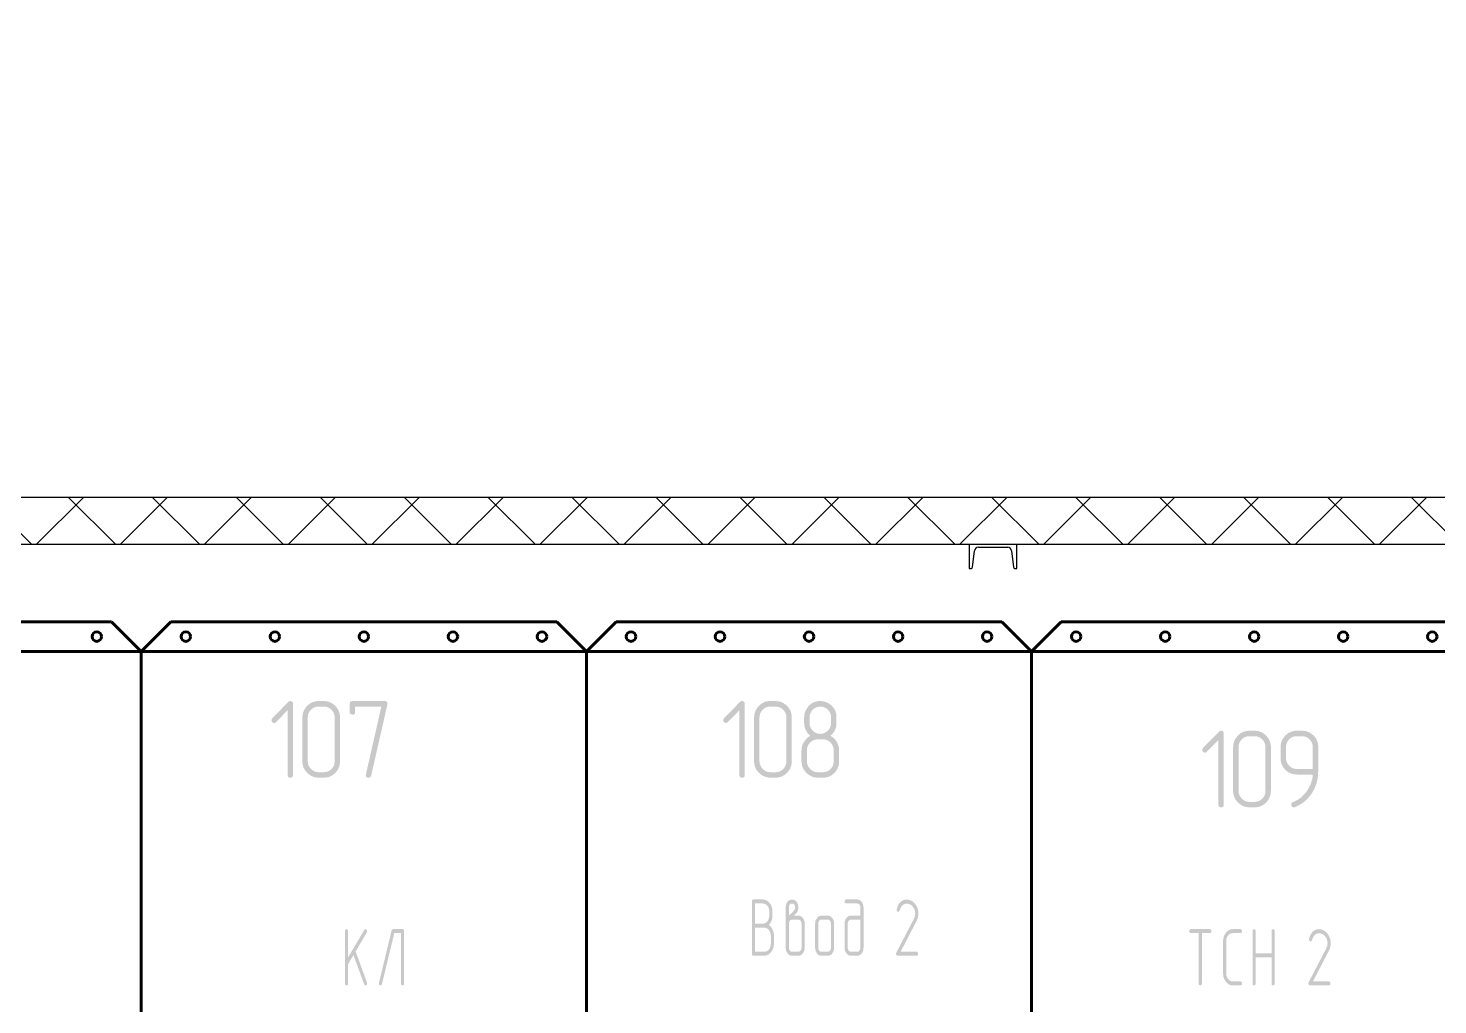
# Model space of a CAD drawing. Header units: millimetres. Extents: x 0 to 1680, y 0 to 594.
# Drawn here: x 258.61 to 306.1, y 512.07 to 544.98 of the extents above; entities that cross this region are included whole.
import ezdxf

# ---------------------------------------------------------------- set-up
doc = ezdxf.new("R2010")
doc.units = ezdxf.units.MM
doc.linetypes.add('K5LT32792', pattern=[0])
doc.linetypes.add('K5LT_BASIC', pattern=[0])
doc.layers.add('Системный слой', color=7, linetype='Continuous')

# ---------------------------------------------------------------- blocks, each defined once
blk = doc.blocks.new('U156')
at = {"layer": 'Системный слой'}
h = blk.add_hatch(dxfattribs=at)
h.set_pattern_fill('', angle=45, style=0, pattern_type=0)
h.set_pattern_definition([(45, (0, 0), (-1.414213562373095, 1.414213562373095), []), (135, (0, 0), (-1.414213562373095, -1.414213562373095), [])])
h.paths.add_polyline_path([(325.417964727035, 527.5773338875007), (325.417964727035, 529.1773338875007), (169.4179647270354, 529.1773338875007), (169.4179647270354, 527.5773338875007)])
at = {"layer": 'Системный слой', "color": 150, "linetype": 'K5LT_BASIC', "lineweight": 25, "true_color": 0x0080ff}
for p, q in [((169.4179647270354, 529.1773338875007), (325.417964727035, 529.1773338875007)), ((324.3179637028329, 527.5773338875007), (170.5179637028335, 527.5773338875007))]:
    blk.add_line(p, q, dxfattribs=at)
blk = doc.blocks.new('U295')
at = {"layer": 'Системный слой'}
h = blk.add_hatch(color=7, dxfattribs=at)
h.paths.add_polyline_path([(267.5288847822083, 519.8121294675229), (267.5260460250687, 519.7846100465312), (267.5175297536501, 519.7611971702468), (267.5033359679525, 519.7418908386699), (267.4846773376643, 519.7295574104983), (267.4627665324744, 519.7221573535953), (267.4376035523826, 519.719690667961), (267.4232076423685, 519.7221527600651), (267.4019031697798, 519.7295390363772), (267.3736901346167, 519.7418494968975), (267.3584857721644, 519.759520549472), (267.3493631546932, 519.7829334257533), (267.3463222822027, 519.8120881257413), (267.3463222822027, 521.9927095519492), (266.9581289341898, 521.5955038177428), (266.9391855005131, 521.5801157140597), (266.9186251799035, 521.5708828518498), (266.8964479723611, 521.5678052311132), (266.8722496112898, 521.5708897421457), (266.8504765985655, 521.5801432752434), (266.831128934188, 521.595565830406), (266.8160164423408, 521.6153016257058), (266.8069489472325, 521.6374949330329), (266.8039264488631, 521.6621457523873), (266.8069535407628, 521.6757148268747), (266.8160348164618, 521.6966885652538), (266.8311702759602, 521.7250669675248), (267.3744342865926, 522.2800718408657), (267.3926197921854, 522.2944723354456), (267.413221468028, 522.3031126321935), (267.4362393141204, 522.3059927311094), (267.4595557128003, 522.3032205801665), (267.4810531002238, 522.2949041273373), (267.5007314763909, 522.281043372622), (267.5163722018449, 522.2626626285175), (267.5257566371175, 522.2407862613516), (267.5288847822083, 522.2154142711239)])
h.paths.add_polyline_path([(269.1157232523375, 520.2742821235416), (269.100861930455, 520.1416647554199), (269.0562779648077, 520.0209033751364), (268.9819713553952, 519.9119979826911), (268.9559604191818, 519.8837530055197), (268.8537185944328, 519.8002026796312), (268.739311992513, 519.7462499583145), (268.6127406134224, 519.7218948415696), (268.5692760056389, 519.7203520960102), (268.3877057082804, 519.7203520960102), (268.2619168342192, 519.7358586397338), (268.144013922812, 519.7823782709049), (268.033996974059, 519.8599109895233), (268.0110051723142, 519.8809831468502), (267.9263264906486, 519.9823553759545), (267.8710561416908, 520.0963430704621), (267.8451941254409, 520.2229462303733), (267.8430774190036, 520.2742821235416), (267.8430774190036, 521.7514012755195), (267.858175051566, 521.8831228117567), (267.9034679492532, 522.0042497284143), (267.9789561120654, 522.114782025492), (268.001021294728, 522.1391605348906), (268.1013093982419, 522.223354682241), (268.2141401352084, 522.2781093604034), (268.3395135056272, 522.3034245693776), (268.3877057082804, 522.3053312626781), (268.5692760056389, 522.3053312626781), (268.6993976417589, 522.2903842212733), (268.8181024563874, 522.2455430970588), (268.9253904495245, 522.1708078900347), (268.9541414213778, 522.1437701026184), (269.0369294101483, 522.0399856612632), (269.0903045648582, 521.9235962529297), (269.1142668855075, 521.7946018776178), (269.1157232523375, 521.7514012755195)])
h.paths.add_polyline_path([(268.933160752332, 520.274654199539), (268.933160752332, 521.7510291995409), (268.9212866592901, 521.8471887096514), (268.8856643801645, 521.9339224382335), (268.8262939149552, 522.0112303852869), (268.7502170117154, 522.0717262430986), (268.6644754723167, 522.1080237577855), (268.5690692967588, 522.1201229293479), (268.3879124171511, 522.1201229293479), (268.2926279477296, 522.1081271077413), (268.207196458195, 522.0721396429216), (268.1316179485472, 522.0121605348887), (268.0727412654705, 521.935162655646), (268.0374152556245, 521.8481188771967), (268.0256399190092, 521.7510291995409), (268.0256399190092, 520.274654199539), (268.0378171850789, 520.1794041905634), (268.0743489832884, 520.0929736350063), (268.1352353136373, 520.0153625328674), (268.2120196116443, 519.9543613642464), (268.2962453128156, 519.917760663074), (268.3879124171511, 519.9055604293497), (268.5690692967588, 519.9055604293497), (268.6626564745126, 519.9172484933678), (268.74779168131, 519.9523126854219), (268.8244749171512, 520.0107530055122), (268.8848559366961, 520.086827598537), (268.9210845484229, 520.1747946632125)])
h.paths.add_polyline_path([(270.7100444651527, 522.1924286066575), (270.1636798616351, 519.7923683808858), (270.1584341437345, 519.7806688420144), (270.1475476508315, 519.7628232577019), (270.131020382926, 519.7388316279485), (270.0765740705134, 519.7203520960102), (270.0547780946225, 519.7228141926012), (270.0329913147681, 519.730200482374), (270.01121373095, 519.7425109653288), (269.9950906847672, 519.7605494869003), (269.9854168570577, 519.7826945621551), (269.9821922478212, 519.8089461910931), (269.9858302434479, 519.8329653999789), (270.5067700176725, 522.1201229293479), (269.6230616843274, 522.1201229293479), (269.6230616843274, 521.9373124190627), (269.6202229271887, 521.9097975736577), (269.6117066557733, 521.8863984779641), (269.5975128700809, 521.8671151319819), (269.5788542397979, 521.8548046490374), (269.5569434346111, 521.8474183592707), (269.5317804545203, 521.8449562626819), (269.5173845445051, 521.847422952802), (269.4960800719135, 521.8548230231626), (269.4678670367451, 521.8671564737635), (269.4526626742928, 521.8848091522179), (269.4435400568215, 521.9082220285023), (269.440499184331, 521.9373951026166), (269.440499184331, 522.2128924631255), (269.4505634576637, 522.2642473517658), (269.4807562776621, 522.2950602849501), (269.5310776443259, 522.3053312626781), (270.621119635882, 522.3053312626781), (270.6471186385622, 522.3027589258365), (270.6694979838848, 522.2950419153118), (270.68825767185, 522.2821802311039), (270.7023825545781, 522.264996101758), (270.7108574842152, 522.244311755819), (270.7136824607608, 522.2201271932872)])
h = blk.add_hatch(color=7, dxfattribs=at)
h.paths.add_polyline_path([(269.3874575240297, 513.443367406225), (269.3874575240297, 512.7874487902245), (269.3858130669394, 512.7672651211938), (269.3808796956687, 512.7500947724427), (269.3726574102176, 512.7359377439714), (269.3618260351989, 512.7269115906374), (269.3491205175767, 512.721495898637), (269.3345408573506, 512.7196906679703), (269.3261991401106, 512.7215004921663), (269.3138519178917, 512.7269299647543), (269.2974991906938, 512.7359790857342), (269.2886797462473, 512.7489234400385), (269.2833880795795, 512.7660937887927), (269.2816241906901, 512.7874901319967), (269.2816241906901, 514.5502766004225), (269.2833880795793, 514.5648952921977), (269.2886797462473, 514.5798125544998), (269.2974991906938, 514.5950283873287), (269.3086704869865, 514.6078326523956), (269.3210177092055, 514.6155152114356), (269.3345408573506, 514.618076064449), (269.3470098126252, 514.6161169549896), (269.3590056432046, 514.610239626611), (269.3705283490887, 514.6004440793137), (269.3799334462781, 514.5870334771545), (269.3855765045917, 514.5703109841908), (269.3874575240297, 514.5502766004225), (269.3874575240297, 513.6703716298027), (269.9319617879709, 514.5896333662162), (269.9436934860461, 514.6054348652344), (269.9575565464988, 514.6149157646454), (269.9735509693289, 514.618076064449), (269.9862197386977, 514.6157425867207), (269.9986496444706, 514.6087421535359), (270.0108406866473, 514.5970747648945), (270.0209003619577, 514.5823940649422), (270.026936167144, 514.5663536978368), (270.0289481022061, 514.5489536635785), (270.0276481509516, 514.5348104156916), (270.0237482971881, 514.5212643088607), (270.0172485409157, 514.5083153430859), (269.6388116906994, 513.8674035497683), (270.0225402075836, 512.8158914884666), (270.0257234840041, 512.7982801742128), (270.0259623431162, 512.7925659161765), (270.0266789204532, 512.7880459492178), (270.0278732160145, 512.7847202733366), (270.0259807127514, 512.7687625897831), (270.0203032029624, 512.7534112522875), (270.0108406866473, 512.7386662608499), (269.99903548311, 512.7281242648057), (269.9862748431215, 512.7217990671792), (269.9725587666819, 512.7196906679703), (269.9481261804087, 512.7278348768616), (269.9268354884108, 512.7590060919823), (269.5662993448732, 513.7455711911081)])
h.paths.add_polyline_path([(271.2745980536604, 512.7881102586465), (271.2729535965701, 512.76792658513), (271.2680202252994, 512.7507562229214), (271.2597979398483, 512.7365991720205), (271.2489665648266, 512.7275730186918), (271.2362610472074, 512.7221573266945), (271.2216813869906, 512.7203520960288), (271.2133396697414, 512.7221573266945), (271.2009924475194, 512.7275730186918), (271.1846397203246, 512.7365991720205), (271.1758202758831, 512.7495619228741), (271.1705286092184, 512.7667322850828), (271.1687647203302, 512.7881102586465), (271.1687647203302, 514.4824770960232), (270.9430007500426, 514.4824770960232), (270.5276049167236, 512.7690933239946), (270.5163693154776, 512.7420148640136), (270.4996950545894, 512.725767788025), (270.4775821340588, 512.7203520960288), (270.4633217242171, 512.7223824096999), (270.450361265636, 512.728473350713), (270.4387007583157, 512.7386249190682), (270.429525337665, 512.7520883468321), (270.4240200852744, 512.7681149198891), (270.4221850011443, 512.7867046382391), (270.4253682372013, 512.80973168486), (270.8521328976416, 514.5700376466868), (270.8630056278952, 514.596358174098), (270.88002440359, 514.6121504905448), (270.9031892247257, 514.617414596027), (271.2213920349201, 514.617414596027), (271.2509509342202, 514.6098859157765), (271.2686862738003, 514.5872998750251), (271.2745980536604, 514.5496564737728)])
blk = doc.blocks.new('U296')
at = {"layer": 'Системный слой'}
h = blk.add_hatch(color=7, dxfattribs=at)
h.paths.add_polyline_path([(282.7508113983033, 519.8121294675229), (282.7479726411647, 519.7846100465312), (282.7394563697492, 519.7611971702468), (282.7252625840568, 519.7418908386699), (282.7066039537738, 519.7295574104983), (282.684693148587, 519.7221573535953), (282.6595301684962, 519.719690667961), (282.6451342584738, 519.7221527600651), (282.6238297858852, 519.7295390363772), (282.5956167507304, 519.7418494968975), (282.5804123882625, 519.759520549472), (282.5712897707819, 519.7829334257533), (282.5682488982883, 519.8120881257413), (282.5682488982883, 521.9927095519492), (282.1800555502755, 521.5955038177428), (282.1611121166028, 521.5801157140597), (282.1405517959933, 521.5708828518498), (282.1183745884468, 521.5678052311132), (282.0941762273818, 521.5708897421457), (282.0724032146636, 521.5801432752434), (282.0530555502922, 521.595565830406), (282.0379430584503, 521.6153016257058), (282.0288755633451, 521.6374949330329), (282.0258530649768, 521.6621457523873), (282.0288801568753, 521.6757148268747), (282.0379614325713, 521.6966885652538), (282.0530968920646, 521.7250669675248), (282.5963609027063, 522.2800718408657), (282.6145464082897, 522.2944723354456), (282.6351480841292, 522.3031126321935), (282.6581659302247, 522.3059927311094), (282.6814823289058, 522.3032205801665), (282.7029797163323, 522.2949041273373), (282.7226580925045, 522.281043372622), (282.7382988179481, 522.2626626285175), (282.7476832532145, 522.2407862613516), (282.7508113983033, 522.2154142711239)])
h.paths.add_polyline_path([(284.3376498684419, 520.2742821235416), (284.3227885465593, 520.1416647554231), (284.2782045809116, 520.0209033751421), (284.2038979714985, 519.9119979826988), (284.1778870352769, 519.8837530055197), (284.0756452105338, 519.8002026796325), (283.9612386086173, 519.746249958316), (283.8346672295272, 519.72189484157), (283.7912026217339, 519.7203520960102), (283.6096323243754, 519.7203520960102), (283.4838434503159, 519.7358586397337), (283.3659405389122, 519.782378270904), (283.2559235901642, 519.8599109895214), (283.2329317884186, 519.8809831468502), (283.148253106756, 519.982355375957), (283.0929827578009, 520.0963430704678), (283.0671207415535, 520.2229462303826), (283.0650040351172, 520.2742821235416), (283.0650040351172, 521.7514012755195), (283.0801016676796, 521.8831228117601), (283.1253945653665, 522.0042497284203), (283.2008827281782, 522.1147820255003), (283.2229479108324, 522.1391605348906), (283.3232360143404, 522.2233546822404), (283.4360667513024, 522.2781093604026), (283.5614401217183, 522.3034245693773), (283.6096323243754, 522.3053312626781), (283.7912026217339, 522.3053312626781), (283.9213242578611, 522.2903842212738), (284.0400290724938, 522.245543097061), (284.1473170656321, 522.1708078900398), (284.1760680374914, 522.1437701026184), (284.2588560262587, 522.0399856612606), (284.3122311809659, 521.9235962529237), (284.3361935016126, 521.7946018776079), (284.3376498684419, 521.7514012755195)])
h.paths.add_polyline_path([(284.1550873684456, 520.274654199539), (284.1550873684456, 521.7510291995409), (284.1432132754037, 521.8471887096514), (284.1075909962781, 521.9339224382335), (284.0482205310689, 522.0112303852869), (283.9721436278198, 522.0717262430986), (283.8864020884179, 522.1080237577855), (283.7909959128631, 522.1201229293479), (283.6098390332648, 522.1201229293479), (283.5145545638422, 522.1081271077413), (283.4291230743044, 522.0721396429216), (283.3535445646514, 522.0121605348887), (283.2946678815748, 521.935162655646), (283.2593418717289, 521.8481188771967), (283.2475665351135, 521.7510291995409), (283.2475665351135, 520.274654199539), (283.2597438011843, 520.1794041905634), (283.2962755993968, 520.0929736350063), (283.3571619297509, 520.0153625328674), (283.433946227758, 519.9543613642464), (283.5181719289293, 519.917760663074), (283.6098390332648, 519.9055604293497), (283.7909959128631, 519.9055604293497), (283.884583090621, 519.9172484933678), (283.9697182974185, 519.9523126854219), (284.0464015332555, 520.0107530055122), (284.1067825528054, 520.086827598537), (284.1430111645356, 520.1747946632125)])
h.paths.add_polyline_path([(285.9324258004354, 520.2742821235416), (285.9177602798723, 520.1403745563616), (285.8737637181828, 520.0192611294984), (285.8004361153669, 519.910941842952), (285.7736758004447, 519.8819132964613), (285.6715462785228, 519.7990412626198), (285.5569955609723, 519.7456601409233), (285.4300236477931, 519.721769931372), (285.3881282857565, 519.7203520960102), (285.2067233554871, 519.7203520960102), (285.0810812214713, 519.7358603247834), (284.9633117846602, 519.7823850111029), (284.8534150450538, 519.8599261549687), (284.8302501993013, 519.8811898557396), (284.7456085769813, 519.9827112542647), (284.6903698461288, 520.096860794908), (284.6645340067435, 520.2236384776697), (284.6624258004447, 520.2749435919729), (284.6624258004447, 520.6446574484298), (284.6709374873005, 520.7381343679948), (284.6964725478683, 520.8287265951135), (284.7390309821481, 520.916434129786), (284.7971979692151, 520.9983860781023), (284.8695587419757, 521.0717114923222), (284.9561133004298, 521.1364103724455), (284.8979968511693, 521.191897088161), (284.8484426086341, 521.2547838652652), (284.8074505728242, 521.3250707037581), (284.7768581066887, 521.4013152574169), (284.7585026270075, 521.4820751800181), (284.7523841337805, 521.567350471562), (284.7523841337805, 521.7560314737653), (284.7680037975525, 521.8861225710034), (284.8148627888684, 522.0092779336296), (284.8929611077281, 522.125497561644), (284.9108447817006, 522.1462505688353), (284.9658790211781, 522.1959931461338), (285.0241562574727, 522.23668660245), (285.0856764905845, 522.2683309377844), (285.1822080452965, 522.2960708661957), (285.2404577203972, 522.3053312626781), (285.2969297394754, 522.3053312626781), (285.4283747891706, 522.2903484117617), (285.548592340762, 522.2453998590125), (285.6575823942497, 522.1704856044306), (285.6855365052764, 522.1446795813295), (285.7345992445146, 522.0905180992311), (285.774741490602, 522.0314416020457), (285.8059632435387, 521.9674500897734), (285.8333310959526, 521.8695955982173), (285.8424674670995, 521.8104777861687), (285.8424674670995, 521.7532616150959), (285.8424674670995, 521.5649113471175), (285.8369323477901, 521.4784463445656), (285.8203269898619, 521.3987475141045), (285.7926513933149, 521.325814855734), (285.7537034427941, 521.2582151833777), (285.7032810229443, 521.1945153647889), (285.6413841337656, 521.1347153999677), (285.7190067376721, 521.0855768540212), (285.7879982229226, 521.0194103498033), (285.8483585895171, 520.9362158873139), (285.8950625955827, 520.8425575232848), (285.9230849992222, 520.7449993144596), (285.9324258004354, 520.6435412608387)])
h.paths.add_polyline_path([(285.6599049671033, 521.5658208662013), (285.6599049671033, 521.7536750328748), (285.6482260946316, 521.850452354926), (285.6131894772166, 521.9370000455156), (285.5547951148582, 522.0133181046435), (285.4796851498321, 522.0726541183682), (285.3945017244137, 522.1082557266029), (285.299244838603, 522.1201229293479), (285.2037858374413, 522.1083567842779), (285.1179960659702, 522.073058349068), (285.0418755241894, 522.014227623718), (284.982470585066, 521.9382127376274), (284.9468276215921, 521.8513618740129), (284.9349466337675, 521.7536750328748), (284.9349466337675, 521.5658208662013), (284.946625510725, 521.469043544146), (284.9816621415976, 521.3824958535563), (285.0400565263854, 521.3061777944324), (285.1151664914115, 521.2468417582734), (285.20034991683, 521.2112401365779), (285.2956068026406, 521.199372929346), (285.3892468060033, 521.2110357289462), (285.4744302448762, 521.2460241277464), (285.5511571192594, 521.3043381257469), (285.6115725902837, 521.380042944028), (285.6478218728984, 521.4672038575127)])
h.paths.add_polyline_path([(285.7498633004391, 520.2751089590809), (285.7498633004391, 520.6446161066575), (285.7383015630018, 520.7418344031781), (285.7036163506903, 520.828988426369), (285.6458076635042, 520.9060781762304), (285.5709066861813, 520.9661261872222), (285.4849446573023, 521.0021549938174), (285.387921576867, 521.0141645960158), (285.2069300643766, 521.0141645960158), (285.1117259817381, 521.0021549938174), (285.0263702854635, 520.9661261872222), (284.9508629755528, 520.9060781762304), (284.8920437116018, 520.828988426369), (284.8567521532312, 520.7418344031781), (284.8449883004409, 520.6446161066575), (284.8449883004409, 520.2751089590809), (284.8571540826836, 520.1797510021324), (284.8936514294113, 520.0932170921336), (284.9544803406243, 520.0155072290843), (285.0311934389047, 519.9544256736763), (285.115343346822, 519.9177767404313), (285.2069300643766, 519.9055604293497), (285.387921576867, 519.9055604293497), (285.4840351561558, 519.9174666815924), (285.5696940120007, 519.9531854383202), (285.6448981444017, 520.0127166995334), (285.703212119978, 520.0894963860699), (285.7382005053238, 520.1769604725856)])
h = blk.add_hatch(color=7, dxfattribs=at)
h.paths.add_polyline_path([(283.0958431569339, 514.8024979293554), (283.3633617160322, 514.8024979293554), (283.4191355184514, 514.8113954638234), (283.4694339129719, 514.8380880672278), (283.5142568995935, 514.8825757395683), (283.549327968487, 514.9395805902727), (283.5703706098232, 515.0038247287936), (283.5773848236018, 515.0753081551308), (283.5773848236018, 515.2110311488827), (283.5705474607561, 515.2824388043924), (283.5500353722189, 515.3464555766), (283.5158485579902, 515.4030814655052), (283.4715561062239, 515.4471901491264), (283.4207271589046, 515.4736553592991), (283.3633617160322, 515.4824770960232), (283.0958431569339, 515.4824770960232)])
h.paths.add_polyline_path([(283.0958431569339, 513.8552895960325), (283.4158650053052, 513.8552895960325), (283.4709796360607, 513.8638770716595), (283.5211195537703, 513.8896394985406), (283.5662847584338, 513.932576876676), (283.6018496094496, 513.9884724076558), (283.6231885200591, 514.0531092930585), (283.6303014902623, 514.1264875328841), (283.6303014902623, 514.3977267711443), (283.6230713850247, 514.4655928772512), (283.6013810693117, 514.5281902753727), (283.5652305431237, 514.585518965509), (283.5197139513044, 514.6310975565378), (283.4699254386983, 514.6584447111552), (283.4158650053052, 514.667560429361), (283.0958431569339, 514.667560429361)])
h.paths.add_polyline_path([(283.0432158826982, 513.7203520960288), (283.0136569609687, 513.7278807807642), (282.9959216079309, 513.75046683497), (282.9900098235851, 513.7881102586465), (282.9900098235851, 515.5496564737728), (282.9959537626469, 515.5872998750251), (283.0137855798324, 515.6098859157765), (283.0435052751416, 515.617414596027), (283.3644366022145, 515.617414596027), (283.448120262282, 515.6041578726615), (283.523719433851, 515.5643877025652), (283.5912341169213, 515.4981040857381), (283.6199845862054, 515.4583476738053), (283.6435077072253, 515.4149808095126), (283.6618034799808, 515.3680034928603), (283.6778851888646, 515.2961525751019), (283.6832181569227, 515.252744355567), (283.6832181569227, 515.2107417564487), (283.6832181569227, 515.0751841298046), (283.6800234056395, 515.0117668268136), (283.6704391517901, 514.9534758233827), (283.6544653953744, 514.9003111195119), (283.6316336052096, 514.8507614435887), (283.6014752501505, 514.8033155778309), (283.563990330197, 514.7579735222387), (283.6113397138677, 514.7195836857003), (283.6526257356522, 514.6694575485845), (283.6878483955508, 514.6075951108916), (283.7146741889123, 514.539113516521), (283.7307696649295, 514.4691298555417), (283.7361348236018, 514.397644127954), (283.7361348236018, 514.1267355835365), (283.7250760688091, 514.0228820215797), (283.6918998044312, 513.9280592064817), (283.636606030468, 513.842267138243), (283.5678304501237, 513.7745365592351), (283.4942087666274, 513.7338982118304), (283.4157409799789, 513.7203520960288)])
h.paths.add_polyline_path([(284.2380989398659, 515.0755562057925), (284.320078431409, 515.1474071235509), (284.345388395522, 515.1716468219138), (284.3758981556815, 515.2046232811662), (284.4116077118871, 515.246336501308), (284.4334955718582, 515.2791544792594), (284.446628287841, 515.3143840249638), (284.4510058598352, 515.3520251384211), (284.4475171225815, 515.3883892682763), (284.4370509108205, 515.4197878631742), (284.4196072245521, 515.4462209231148), (284.3973128685175, 515.4661795226009), (284.3722945936155, 515.4781546822925), (284.344552399846, 515.4821464021898), (284.3162934293812, 515.4782281787849), (284.2911028836199, 515.4664735085703), (284.2689807625619, 515.4468823915461), (284.2518241943974, 515.4214483931361), (284.2415302534988, 515.3884719338837), (284.2380989398659, 515.347953013789)])
h.paths.add_polyline_path([(284.6639127394316, 513.9913846657726), (284.6639127394316, 514.8045236764124), (284.6604837225632, 514.8405157257948), (284.6501966719586, 514.8725895562541), (284.6330515876172, 514.9007451677902), (284.6108169295419, 514.9225756086254), (284.5852612115409, 514.9356738731265), (284.5563844336142, 514.9400399612936), (284.3456272456554, 514.9400399612936), (284.3172878928893, 514.9355980843554), (284.2919113225869, 514.9222724535409), (284.2694975347483, 514.9000630688502), (284.2520538709247, 514.8716800730531), (284.2415876726307, 514.8398336089072), (284.2380989398659, 514.8045236764124), (284.2380989398659, 513.9913846657726), (284.2415302534989, 513.9553926119125), (284.2518241943975, 513.9233187679956), (284.2689807625619, 513.8951631340219), (284.291222310932, 513.8733327156212), (284.3167711386299, 513.8602344645808), (284.3456272456554, 513.8558683809007), (284.5563844336142, 513.8558683809007), (284.5847237863843, 513.8603102578378), (284.6101003566868, 513.8736358886491), (284.6325141445213, 513.8958452733348), (284.6499578083603, 513.9242282691318), (284.6604240066638, 513.9560747332778)])
h.paths.add_polyline_path([(284.4116077118871, 515.0755562057925), (284.5563844336142, 515.0755562057925), (284.6129827523673, 515.0668975349237), (284.6635498549734, 515.0409215223168), (284.7080857414325, 514.9976281679722), (284.7426859958653, 514.9415374119352), (284.763446148525, 514.8771692480819), (284.7703661994116, 514.8045236764124), (284.7703661994116, 513.9913846657726), (284.7635655803262, 513.9207648007872), (284.7431637230699, 513.8570718724953), (284.7091606276428, 513.800305880897), (284.6649830186229, 513.7558871115258), (284.6140576206134, 513.729235849903), (284.5563844336142, 513.7203520960288), (284.3456272456554, 513.7203520960288), (284.2895663700073, 513.729235849903), (284.239178415103, 513.7558871115258), (284.1944633809422, 513.800305880897), (284.1595645470221, 513.8570718724953), (284.13862524667, 513.9207648007872), (284.131645479886, 513.9913846657726), (284.131645479886, 514.8045236764124), (284.131645479886, 515.347953013789), (284.1389812363298, 515.426262346059), (284.1609885056614, 515.49312477019), (284.1976672878807, 515.5485402861817), (284.2414200087582, 515.5861836874288), (284.2903817127466, 515.6087697281771), (284.344552399846, 515.6162984084265), (284.3990859579282, 515.6089213102063), (284.447703147107, 515.5867900155454), (284.4904039673825, 515.5499045244438), (284.5231599281931, 515.5023116881266), (284.5448089021307, 515.4462944420386), (284.5553508891949, 515.3818527861798), (284.5548639928846, 515.303998208968), (284.5406701982225, 515.2385000500115), (284.5127695052085, 515.1853583093101), (284.5002247701354, 515.1692260715862), (284.4867337856738, 515.1534061939549), (284.4722965518238, 515.1378986764162)])
h.paths.add_polyline_path([(285.7608586865609, 513.9913019822186), (285.7540098398879, 513.9193431254548), (285.7334632998692, 513.8552161219695), (285.6992190665045, 513.7989209717625), (285.6550575303718, 513.755271596355), (285.6047591358544, 513.7290819711104), (285.5483238829524, 513.7203520960288), (285.3357476972082, 513.7203520960288), (285.2793124443144, 513.7290819711104), (285.2290140497971, 513.755271596355), (285.1848525136562, 513.7989209717625), (285.1506082578569, 513.8552161219695), (285.1300617043775, 513.9193431254548), (285.1232128532176, 513.9913019822186), (285.1232128532176, 514.8040689168705), (285.1299445738288, 514.8699299423283), (285.1501397356626, 514.932024335381), (285.1837983387188, 514.9903520960288), (285.2276084652705, 515.0373891330614), (285.2782582514337, 515.0656113552809), (285.3357476972082, 515.0750187626875), (285.5483238829524, 515.0750187626875), (285.6042216927555, 515.0663646853498), (285.6543409395774, 515.0404024533368), (285.698681623418, 514.9971320666486), (285.7332244362751, 514.9410642782682), (285.7539501239895, 514.8767098950087), (285.7608586865609, 514.8040689168705)])
h.paths.add_polyline_path([(285.6550253532307, 513.9908885644584), (285.6550253532307, 514.80448233464), (285.6515940395977, 514.8404996484394), (285.6413000986992, 514.8725941497863), (285.6241435305347, 514.900765838681), (285.6020168383695, 514.9226077409099), (285.5768125254688, 514.9357128822472), (285.5485305918326, 514.940081262693), (285.3355409883281, 514.940081262693), (285.3072590546886, 514.9357128822472), (285.2820547417911, 514.9226077409099), (285.2599280496353, 514.900765838681), (285.2427714590415, 514.8725941497864), (285.2324775046852, 514.8404996484394), (285.2290461865665, 514.80448233464), (285.2290461865665, 513.9908885644584), (285.2324775046852, 513.954871250658), (285.2427714590415, 513.9227767493079), (285.2599280496353, 513.8946050604081), (285.2820547417909, 513.872763135755), (285.3072590546886, 513.8596579809632), (285.3355409883281, 513.8552895960325), (285.5485305918326, 513.8552895960325), (285.5768125254688, 513.8596579809632), (285.6020168383696, 513.872763135755), (285.6241435305347, 513.8946050604081), (285.641300098699, 513.9227767493079), (285.6515940395979, 513.954871250658)])
h.paths.add_polyline_path([(286.6472128532307, 514.940081262693), (286.3288033745011, 514.940081262693), (286.3004617249714, 514.9356370934761), (286.2750782643784, 514.9223045858255), (286.2526529927218, 514.9000837397409), (286.2351978226354, 514.8716846665855), (286.2247247205838, 514.8398175315517), (286.2212336865665, 514.80448233464), (286.2212336865665, 513.9908885644584), (286.2246650046852, 513.954871250658), (286.2349589590415, 513.9227767493079), (286.2521155496353, 513.8946050604081), (286.2743616735881, 513.872763135755), (286.2999242818766, 513.8596579809632), (286.3288033745011, 513.8552895960325), (286.5396432056503, 513.8552895960325), (286.567984855184, 513.8597337697354), (286.5933683157772, 513.8730662908436), (286.6157935874296, 513.8952871593574), (286.6332487350969, 513.9236862325089), (286.6437218236972, 513.9555533675425), (286.6472128532307, 513.9908885644584)])
h.paths.add_polyline_path([(286.6472128532307, 515.0750187626875), (286.6472128532307, 515.3480356973523), (286.643786133129, 515.3833479266066), (286.6335059728243, 515.4150359139416), (286.6163723723163, 515.4430996593574), (286.5941538095389, 515.4649760130607), (286.5686187624256, 515.4781018252826), (286.5397672309765, 515.4824770960232), (286.1685650705398, 515.4824770960232), (286.1533331693323, 515.4845763081717), (286.1402142474073, 515.4908739446166), (286.1292083047649, 515.5013700053582), (286.1215372205718, 515.5163584718637), (286.1169345700562, 515.5325504254829), (286.1154003532176, 515.5499458662161), (286.1168771509212, 515.5611148567705), (286.1213075440322, 515.5748332209998), (286.1286915325505, 515.5911009589045), (286.1390245229458, 515.6057196461948), (286.1523019216879, 515.614490858569), (286.1685237287768, 515.617414596027), (286.5394364967608, 515.617414596027), (286.5954147112956, 515.6085308466376), (286.6457199961068, 515.5818795984694), (286.6903523511944, 515.5374608515224), (286.7251822597313, 515.4808464419573), (286.7460802048535, 515.4176082597528), (286.7530461865609, 515.3477463049089), (286.7530461865609, 513.9913433240002), (286.7462570557885, 513.9207464266661), (286.7258896634714, 513.8570672789651), (286.6919440096096, 513.800305880897), (286.6478421893672, 513.7558871115258), (286.5970063517509, 513.729235849903), (286.5394364967608, 513.7203520960288), (286.3290100833905, 513.7203520960288), (286.2730318688598, 513.7292335531374), (286.2227265840486, 513.7558779244632), (286.178094228957, 513.8002852100061), (286.1432642979906, 513.8570351242461), (286.1223663394109, 513.9207073816502), (286.1154003532176, 513.9913019822186), (286.1154003532176, 514.8040689168705), (286.1222537979066, 514.8760277736394), (286.1428141319739, 514.9401547771279), (286.1770813554191, 514.9964499273358), (286.2213944780781, 515.0400992803089), (286.2720925097744, 515.0662888920929), (286.3291754505077, 515.0750187626875)])
h.paths.add_polyline_path([(288.539521159934, 513.7203520960288), (287.9029501724189, 513.7203520960288), (287.8902859965802, 513.7227590702495), (287.8778698713982, 513.7299799929115), (287.8657017968727, 513.7420148640147), (287.8574106084624, 513.7579679674924), (287.8524358954164, 513.7751245491104), (287.8507776577343, 513.7934846088683), (287.851609073341, 513.8055332605654), (287.854103320161, 513.8163784251507), (287.8582603981943, 513.826020102624), (288.443485666182, 514.9515741151126), (288.4658925457617, 515.0044080982285), (288.4818915710916, 515.0518263893409), (288.4889884639456, 515.0846237053763), (288.493246599658, 515.1180273495283), (288.4946659782288, 515.1520373217968), (288.4849508132327, 515.2385735420137), (288.4558053182445, 515.3157850294064), (288.4072294932643, 515.3836717839746), (288.3801119882745, 515.41067672504), (288.3499122779855, 515.433924220759), (288.3166303623972, 515.4534142711314), (288.2816902091309, 515.4680903775576), (288.2465157857959, 515.4768960414134), (288.2111070923918, 515.4798312626986), (288.1631789059023, 515.4740526907447), (288.1175107096216, 515.4567169748826), (288.0741025035495, 515.4278241151126), (288.0344839065073, 515.3849763197959), (288.0001845373169, 515.3257757972813), (287.9712043959779, 515.2502225475686), (287.9663628998106, 515.237011755023), (287.9603270946243, 515.2262079456707), (287.9530969804192, 515.2178111195119), (287.9445623393664, 515.2128593651464), (287.9346128998197, 515.2088079248628), (287.923248661779, 515.2056567986609), (287.9089653067235, 515.207682514317), (287.8959910810094, 515.2137596612848), (287.8843259846365, 515.2238882395645), (287.8751505415666, 515.237314923566), (287.8696452757247, 515.2532863877113), (287.8678101871108, 515.2718026320005), (287.8709934635312, 515.2961112333203), (287.9063447378076, 515.3967631492092), (287.9528121949792, 515.4791147167557), (288.0103958350459, 515.5431659359599), (288.0694080183166, 515.5844151915527), (288.1343273923957, 515.6091647449084), (288.2051539572832, 515.617414596027), (288.3030589687086, 515.6026649976004), (288.3938716853045, 515.5584162023208), (288.4775921070707, 515.4846682101881), (288.5473437947445, 515.3856561533714), (288.5891948073489, 515.2746000563333), (288.6031451448837, 515.1514999190738), (288.6013720734186, 515.1075427950536), (288.5960528590238, 515.0641966016487), (288.5871875016988, 515.0214613388592), (288.5739445499607, 514.9769208454093), (288.5554926061317, 514.9281589600103), (288.5318316702118, 514.8751756826623), (288.002995737767, 513.8552895960325), (288.539521159934, 513.8552895960325), (288.5520704795645, 513.8528918133583), (288.5641420899402, 513.8456984653355), (288.5757359910609, 513.8337095519641), (288.5851985073862, 513.8190196604675), (288.5908760171815, 513.8037234318867), (288.5927685204466, 513.7878208662218), (288.5912297145636, 513.7719183005465), (288.5866132969147, 513.7566220719596), (288.5789192674999, 513.7419321804607), (288.5683864585213, 513.7299432446653), (288.5552537559994, 513.7227498831879)])
blk = doc.blocks.new('U297')
at = {"layer": 'Системный слой'}
h = blk.add_hatch(color=7, dxfattribs=at)
h.paths.add_polyline_path([(298.8926867383478, 518.8121294675229), (298.8898479812092, 518.7846100465312), (298.8813317097938, 518.7611971702468), (298.8671379241013, 518.7418908386699), (298.8484792938183, 518.7295574104983), (298.8265684886314, 518.7221573535953), (298.8014055085407, 518.719690667961), (298.7870095985141, 518.722152760065), (298.7657051259256, 518.7295390363772), (298.7374920907748, 518.7418494968975), (298.722287728307, 518.759520549472), (298.7131651108264, 518.7829334257533), (298.7101242383329, 518.8120881257413), (298.7101242383329, 520.9927095519492), (298.32193089032, 520.5955038177428), (298.3029874566515, 520.5801157140597), (298.282427136042, 520.5708828518498), (298.2602499284913, 520.5678052311132), (298.2360515674252, 520.5708897421457), (298.2142785547039, 520.5801432752434), (298.1949308903274, 520.595565830406), (298.1798183984907, 520.6153016257058), (298.1707509033886, 520.6374949330329), (298.1677284050213, 520.6621457523873), (298.1707554969178, 520.6757148268747), (298.1798367726075, 520.6966885652538), (298.1949722320904, 520.7250669675248), (298.7382362427508, 521.2800718408657), (298.75642174833, 521.2944723354456), (298.7770234241696, 521.3031126321935), (298.8000412702692, 521.3059927311094), (298.8233576689544, 521.3032205801665), (298.844855056381, 521.2949041273373), (298.864533432549, 521.281043372622), (298.8801741579927, 521.2626626285175), (298.889558593259, 521.2407862613516), (298.8926867383478, 521.2154142711239)])
h.paths.add_polyline_path([(300.4795252084864, 519.2742821235416), (300.4646638866037, 519.1416647554231), (300.420079920956, 519.0209033751421), (300.3457733115429, 518.9119979826988), (300.3197623753214, 518.8837530055197), (300.2175205505783, 518.8002026796325), (300.1031139486618, 518.746249958316), (299.9765425695716, 518.7218948415701), (299.9330779617784, 518.7203520960102), (299.7515076644198, 518.7203520960102), (299.6257187903586, 518.7358586397338), (299.5078158789515, 518.7823782709049), (299.3977989301986, 518.8599109895233), (299.3748071284538, 518.8809831468502), (299.2901284467882, 518.9823553759545), (299.2348580978303, 519.0963430704621), (299.2089960815804, 519.2229462303733), (299.2068793751431, 519.2742821235416), (299.2068793751431, 520.7514012755195), (299.2219770077056, 520.8831228117534), (299.2672699053932, 521.0042497284081), (299.3427580682057, 521.1147820254837), (299.3648232508769, 521.1391605348906), (299.4651113543911, 521.2233546822417), (299.5779420913562, 521.2781093604042), (299.7033154617727, 521.303424569378), (299.7515076644198, 521.3053312626781), (299.9330779617784, 521.3053312626781), (300.0631995979056, 521.2903842212738), (300.1819044125384, 521.245543097061), (300.2891924056766, 521.1708078900398), (300.3179433775359, 521.1437701026184), (300.4007313663032, 521.0399856612606), (300.4541065210103, 520.9235962529237), (300.4780688416571, 520.7946018776079), (300.4795252084864, 520.7514012755195)])
h.paths.add_polyline_path([(300.2969627084901, 519.274654199539), (300.2969627084901, 520.7510291995409), (300.2850886154482, 520.8471887096514), (300.2494663363227, 520.9339224382335), (300.1900958711134, 521.0112303852869), (300.1140189678642, 521.0717262430986), (300.0282774284624, 521.1080237577855), (299.9328712529075, 521.1201229293479), (299.7517143733093, 521.1201229293479), (299.6564299038866, 521.1081271077413), (299.5709984143489, 521.0721396429216), (299.495419904696, 521.0121605348887), (299.4365432216193, 520.935162655646), (299.4012172117733, 520.8481188771966), (299.389441875158, 520.7510291995409), (299.389441875158, 519.274654199539), (299.4016191412287, 519.1794041905634), (299.4381509394412, 519.0929736350063), (299.4990372697955, 519.0153625328674), (299.5758215678025, 518.9543613642464), (299.6600472689737, 518.917760663074), (299.7517143733093, 518.9055604293497), (299.9328712529075, 518.9055604293497), (300.0264584306656, 518.9172484933679), (300.1115936374631, 518.9523126854219), (300.1882768733, 519.0107530055122), (300.24865789285, 519.086827598537), (300.2848865045801, 519.1747946632125)])
h.paths.add_polyline_path([(301.8917386404836, 520.0141645960158), (301.8917386404836, 520.7514839590734), (301.8801769030454, 520.8484450178759), (301.8454916907306, 520.9353785515929), (301.7876830035394, 521.0122845602242), (301.7127820262217, 521.0721947652929), (301.6268199973458, 521.1081408883342), (301.5297969169115, 521.1201229293479), (301.3488054044211, 521.1201229293479), (301.2526918251323, 521.1082442427758), (301.1670329692874, 521.0726081830594), (301.0918288368864, 521.0132147501988), (301.0335148388858, 520.9366187869489), (300.9985264400855, 520.849375189907), (300.9868636404855, 520.7514839590734), (300.9868636404855, 520.3828036066539), (300.999029422729, 520.2876822344907), (301.03552676946, 520.2013619236752), (301.0963556806782, 520.1238426742071), (301.1730687789574, 520.0629104085453), (301.2572186868718, 520.0263510491482), (301.3488054044211, 520.0141645960158)])
h.paths.add_polyline_path([(302.0743011404705, 519.9307381826474), (302.0590761576553, 519.7206912922384), (302.0134012092096, 519.5204830802519), (301.9372762951334, 519.3301135466879), (301.8802044866552, 519.2259129715638), (301.7637525389319, 519.0646756828364), (301.6266666074972, 518.9278973130586), (301.4689466923509, 518.8155778622307), (301.2906797546466, 518.727752193289), (301.2525632017797, 518.7203520960102), (301.237643642718, 518.7234251232176), (301.217083308654, 518.7326442048399), (301.1908821995874, 518.7480093408769), (301.1777908388357, 518.7687120699065), (301.1699360223847, 518.7914634777626), (301.1673177502343, 518.8162635644453), (301.1685304244077, 518.8340884958156), (301.172168446928, 518.8506869634499), (301.1782318177951, 518.8660589673484), (301.1883420264273, 518.8797957191575), (301.2041205622801, 518.8914883767059), (301.2255674253536, 518.9011369399933), (301.2704639129503, 518.9189595745959), (301.3202110972387, 518.9429374417), (301.3748089782187, 518.9730705413057), (301.4439727208709, 519.0173468977699), (301.4676611955409, 519.0339247079773), (301.5113174253461, 519.0708423493171), (301.5847392992279, 519.1390828057503), (301.6569484989352, 519.2233085069215), (301.7279450244681, 519.323519452831), (301.7698075433331, 519.4021342190117), (301.8080274371779, 519.4854572913961), (301.8426047060025, 519.5734886699843), (301.8699013362698, 519.6621309791877), (301.8862793144301, 519.7472868434185), (301.8917386404836, 519.8289562626762), (301.3498389084583, 519.8289562626762), (301.2179483461567, 519.8435925933877), (301.0989849371854, 519.8875015855219), (300.9929486815445, 519.960683239079), (300.9625137377569, 519.9895046299623), (300.8810755556755, 520.0935501717341), (300.828763494926, 520.2108497338834), (300.8055775555082, 520.3414033164099), (300.8043011404799, 520.3825968977736), (300.8043011404799, 520.7516906679629), (300.8194036738328, 520.883219615572), (300.8647112738917, 521.0041819201338), (300.9402239406567, 521.1145775816481), (300.9625964213015, 521.1392432184444), (301.0631122181279, 521.2233991810659), (301.1761976187974, 521.2781271797886), (301.3018526233103, 521.3034272146126), (301.3501283008923, 521.3053312626781), (301.5321120160204, 521.3053312626781), (301.662225996846, 521.2903789773119), (301.7809506559486, 521.2455221212133), (301.8882859933279, 521.1707606943824), (301.9178249381987, 521.1429432670793), (301.9667590585721, 521.0888322958806), (302.0067910599178, 521.0297971404736), (302.0379209422359, 520.9658378008587), (302.0652061111053, 520.868024651075), (302.0743011404705, 520.8089894822074), (302.0743011404705, 520.7518146932891)])
h = blk.add_hatch(color=7, dxfattribs=at)
h.paths.add_polyline_path([(298.0473431155124, 514.4824770960232), (297.7805687083808, 514.4824770960232), (297.7652679042122, 514.4845763081717), (297.7521076405056, 514.4908739446166), (297.741087917261, 514.5013700053582), (297.7333708977603, 514.5163584718636), (297.7287406860599, 514.5325504254829), (297.7271972821598, 514.5499458662161), (297.7286763766301, 514.5611148567705), (297.7331136600411, 514.5748332209998), (297.7405091323928, 514.5911009589045), (297.7508582001455, 514.6057196461948), (297.7641562697723, 514.614490858569), (297.780403341273, 514.617414596027), (298.4201162634363, 514.617414596027), (298.4326426154103, 514.6150168133538), (298.444700445192, 514.607823465334), (298.4562897527815, 514.5958345519679), (298.4657522691121, 514.5811446604661), (298.4714297789105, 514.5658484318822), (298.4733222821766, 514.5499458662161), (298.4717857730571, 514.534043300545), (298.4671762456991, 514.518747071958), (298.4594937001021, 514.5040571804552), (298.4489769684831, 514.4920682446597), (298.4358649368519, 514.4848748831823), (298.4201576052086, 514.4824770960232), (298.1531764488333, 514.4824770960232), (298.1531764488333, 512.7874901319967), (298.151531991743, 512.767306462965), (298.1465986204723, 512.7501361142109), (298.1383763350212, 512.7359790857342), (298.1275449599996, 512.7269299647544), (298.1148394423803, 512.7215004921663), (298.1002597821636, 512.7196906679703), (298.0919180649185, 512.7215004921663), (298.0795708426965, 512.7269299647543), (298.0632181154975, 512.7359790857342), (298.0543986710612, 512.7489234400385), (298.0491070043996, 512.7660937887927), (298.0473431155124, 512.7874901319967)])
h.paths.add_polyline_path([(299.4542649153193, 512.7203520960288), (299.1889374300131, 512.7203520960288), (299.108797616117, 512.7335261448121), (299.0345695865648, 512.7730482911618), (298.9662533413564, 512.8389185350782), (298.9117863804875, 512.9236081649115), (298.8791062039662, 513.0195885228428), (298.8682128117924, 513.1268596088721), (298.8682128117924, 514.2109071235566), (298.8785136474717, 514.314788246696), (298.90941615451, 514.4096386229785), (298.9609203329069, 514.4954582524041), (299.0274589086321, 514.563211776639), (299.1034646076675, 514.60386389118), (299.1889374300131, 514.617414596027), (299.4542649153193, 514.617414596027), (299.4668165496547, 514.6150168133538), (299.4788950503273, 514.607823465334), (299.4905004173369, 514.5958345519679), (299.4999744399148, 514.5811446604661), (299.5056588534615, 514.5658484318822), (299.507553657977, 514.5499458662161), (299.5060125508435, 514.534043300545), (299.5013892294433, 514.518747071958), (299.4936836937761, 514.5040571804552), (299.4831348074297, 514.4920682446597), (299.469981434017, 514.4848748831823), (299.4542235735377, 514.4824770960232), (299.1885240122342, 514.4824770960232), (299.1323322209568, 514.473813831624), (299.0818271310169, 514.4478240384265), (299.0370087424146, 514.4045077164305), (299.0020295217071, 514.3483848056808), (298.9810419892827, 514.2839753000521), (298.9740461451412, 514.2112791995446), (298.9740461451412, 513.1264875328841), (298.9810419892827, 513.0558171390597), (299.0020295217071, 512.9920828689893), (299.0370087424146, 512.935284722673), (299.0818271310168, 512.8908429856506), (299.1323322209568, 512.8641779434371), (299.1885240122342, 512.8552895960325), (299.4542235735377, 512.8552895960325), (299.4667775046439, 512.8528918133583), (299.4788628956165, 512.8456984653355), (299.4904797464554, 512.8337095519641), (299.4999652528563, 512.8190196604675), (299.5056565566969, 512.8037234318867), (299.507553657977, 512.7878208662218), (299.5060148476081, 512.7719183005465), (299.5013984165017, 512.7566220719596), (299.4937043646576, 512.7419321804607), (299.4831669621446, 512.7299432446653), (299.4700204790318, 512.7227498831879)])
h.paths.add_polyline_path([(300.5006919784603, 513.8024979293554), (300.5006919784603, 514.5502352586502), (300.5024558673496, 514.5648562471889), (300.5077475340175, 514.5797803997817), (300.516566978464, 514.5950077164287), (300.5277382747629, 514.6078234653289), (300.540085496988, 514.6155129146689), (300.5536086451394, 514.618076064449), (300.5660776004037, 514.6161169549896), (300.5780734309768, 514.610239626611), (300.5895961368588, 514.6004440793137), (300.5990012340534, 514.5870334771545), (300.6046442923702, 514.5703109841908), (300.6065253118092, 514.5502766004225), (300.6065253118092, 512.7874901319967), (300.6048808547189, 512.767306462965), (300.5999474834482, 512.7501361142109), (300.5917251979971, 512.7359790857342), (300.5808938229753, 512.7269299647544), (300.5681883053562, 512.7215004921663), (300.5536086451394, 512.7196906679703), (300.5452669278932, 512.7215004921663), (300.5329197056682, 512.7269299647543), (300.516566978464, 512.7359790857342), (300.5077475340175, 512.7489234400385), (300.5024558673496, 512.7660937887927), (300.5006919784603, 512.7874901319967), (300.5006919784603, 513.667560429361), (299.9662336451412, 513.667560429361), (299.9662336451412, 512.7874901319967), (299.964589188051, 512.767306462965), (299.9596558167803, 512.7501361142109), (299.9514335313291, 512.7359790857342), (299.9406021563115, 512.7269299647544), (299.9278966386923, 512.7215004921663), (299.9133169784715, 512.7196906679703), (299.9049752612264, 512.7215004921663), (299.8926280390044, 512.7269299647543), (299.8762753118054, 512.7359790857342), (299.8674558673536, 512.7489234400385), (299.8621642006827, 512.7660937887927), (299.8604003117924, 512.7874901319967), (299.8604003117924, 514.5502766004225), (299.8621642006827, 514.5648952921977), (299.8674558673537, 514.5798125544998), (299.8762753118054, 514.5950283873287), (299.8874466080991, 514.6078326523956), (299.8997938303211, 514.6155152114356), (299.9133169784715, 514.618076064449), (299.9257859337409, 514.6161169549896), (299.9377817643172, 514.610239626611), (299.9493044702002, 514.6004440793137), (299.9587095673897, 514.5870288836243), (299.9643526257033, 514.5702926100697), (299.9662336451412, 514.5502352586502), (299.9662336451412, 513.8024979293554)])
h.paths.add_polyline_path([(302.4333491481414, 512.7203520960288), (301.7967781606262, 512.7203520960288), (301.7841139847885, 512.7227590702495), (301.7716978596096, 512.7299799929115), (301.7595297850893, 512.7420148640147), (301.7512385966688, 512.7579679674924), (301.7462638836165, 512.7751245491104), (301.7446056459324, 512.7934846088683), (301.74543706154, 512.8055332605654), (301.7479313083632, 512.8163784251507), (301.7520883864017, 512.826020102624), (302.3373136543707, 513.9515741151126), (302.359720533969, 514.0044080982285), (302.3757195593083, 514.0518263893409), (302.382816452157, 514.0846237053763), (302.3870745878664, 514.1180273495283), (302.3884939664362, 514.1520373217968), (302.37877880144, 514.2385735420138), (302.3496333064519, 514.3157850294064), (302.3010574814716, 514.3836717839746), (302.2739399764818, 514.41067672504), (302.2437402661928, 514.433924220759), (302.2104583506045, 514.4534142711314), (302.1755181973384, 514.4680903775576), (302.1403437740033, 514.4768960414133), (302.1049350805991, 514.4798312626986), (302.0570068941055, 514.4740526907447), (302.0113386978248, 514.4567169748826), (301.9679304917568, 514.4278241151126), (301.9283118947209, 514.3849763197959), (301.8940125255367, 514.3257757972812), (301.8650323842039, 514.2502225475686), (301.8601908880303, 514.2370117550229), (301.8541550828379, 514.2262079456707), (301.8469249686265, 514.2178111195119), (301.8383903275738, 514.2128593651464), (301.8284408880271, 514.2088079248628), (301.8170766499863, 514.2056567986609), (301.8027932949267, 514.207682514317), (301.7898190692127, 514.2137596612848), (301.7781539728438, 514.2238882395645), (301.768978529774, 514.237314923566), (301.7634732639321, 514.2532863877113), (301.7616381753181, 514.2718026320005), (301.7648214517479, 514.2961112333203), (301.8001727260201, 514.3967631492092), (301.8466401831917, 514.4791147167557), (301.9042238232625, 514.5431659359599), (301.9632360065249, 514.5844151915527), (302.0281553806041, 514.6091647449084), (302.0989819454999, 514.617414596027), (302.1968869569212, 514.6026649976004), (302.2876996735171, 514.5584162023208), (302.3714200952874, 514.4846682101881), (302.4411717829612, 514.3856561533714), (302.4830227955655, 514.2746000563333), (302.4969731331003, 514.1514999190738), (302.4952000616343, 514.1075427950536), (302.4898808472363, 514.0641966016487), (302.4810154899062, 514.0214613388592), (302.46777253817, 513.9769208454093), (302.4493205943473, 513.9281589600103), (302.4256596584377, 513.8751756826623), (301.8968237259836, 512.8552895960325), (302.4333491481414, 512.8552895960325), (302.4458984677718, 512.8528918133583), (302.4579700781475, 512.8456984653355), (302.4695639792682, 512.8337095519641), (302.4790264955884, 512.8190196604675), (302.4847040053805, 512.8037234318867), (302.4865965086447, 512.7878208662218), (302.4850577027626, 512.7719183005465), (302.4804412851169, 512.7566220719596), (302.4727472557073, 512.7419321804607), (302.4622144467245, 512.7299432446653), (302.4490817442027, 512.7227498831879)])
blk = doc.blocks.new('U320')
at = {"layer": 'Системный слой', "color": 5, "linetype": 'K5LT32792', "lineweight": 60, "true_color": 0x0000ff}
for p, q in [((247.4179647270355, 523.9773338875009), (262.4179647270357, 523.9773338875009)), ((247.4179647270355, 501.9773338875195), (247.4179647270355, 523.9773338875009)), ((262.4179647270357, 523.9773338875009), (262.4179647270357, 501.9773338875195)), ((262.4179647270357, 501.9773338875195), (247.4179647270355, 501.9773338875195))]:
    blk.add_line(p, q, dxfattribs=at)
blk = doc.blocks.new('U321')
at = {"layer": 'Системный слой', "color": 5, "linetype": 'K5LT32792', "lineweight": 60, "true_color": 0x0000ff}
for p, q in [((247.4179647270354, 523.9773338875009), (248.4179647270354, 524.9773338875009)), ((248.4179647270354, 524.9773338875009), (261.4179647270356, 524.9773338875009)), ((261.4179647270356, 524.9773338875009), (262.4179647270356, 523.9773338875009)), ((262.4179647270356, 523.9773338875009), (247.4179647270354, 523.9773338875009))]:
    blk.add_line(p, q, dxfattribs=at)
for centre in [(248.9179647270354, 524.4773338875009), (251.9179647270354, 524.4773338875009), (254.9179647270354, 524.4773338875009), (257.9179647270354, 524.4773338875009), (260.9179647270354, 524.4773338875009)]:
    blk.add_circle(centre, 0.16, dxfattribs=at)
blk = doc.blocks.new('U319')
at = {"layer": 'Системный слой', "color": 5, "linetype": 'K5LT32792', "lineweight": 60, "true_color": 0x0000ff}
blk.add_line((247.4179647270357, 502.9773338875195), (262.4179647270357, 502.9773338875195), dxfattribs=at)
at = {"layer": 'Системный слой'}
for name in ['U321', 'U320']:
    blk.add_blockref(name, (0, 0), dxfattribs=at)
blk = doc.blocks.new('U323')
at = {"layer": 'Системный слой', "color": 5, "linetype": 'K5LT32792', "lineweight": 60, "true_color": 0x0000ff}
for p, q in [((262.4179647270355, 523.9773338875009), (277.4179647270357, 523.9773338875009)), ((262.4179647270355, 501.9773338875195), (262.4179647270355, 523.9773338875009)), ((277.4179647270357, 523.9773338875009), (277.4179647270357, 501.9773338875195)), ((277.4179647270357, 501.9773338875195), (262.4179647270355, 501.9773338875195))]:
    blk.add_line(p, q, dxfattribs=at)
blk = doc.blocks.new('U324')
at = {"layer": 'Системный слой', "color": 5, "linetype": 'K5LT32792', "lineweight": 60, "true_color": 0x0000ff}
for p, q in [((262.4179647270354, 523.9773338875009), (263.4179647270354, 524.9773338875009)), ((263.4179647270354, 524.9773338875009), (276.4179647270356, 524.9773338875009)), ((276.4179647270356, 524.9773338875009), (277.4179647270356, 523.9773338875009)), ((277.4179647270356, 523.9773338875009), (262.4179647270354, 523.9773338875009))]:
    blk.add_line(p, q, dxfattribs=at)
for centre in [(263.9179647270354, 524.4773338875009), (266.9179647270354, 524.4773338875009), (269.9179647270354, 524.4773338875009), (272.9179647270354, 524.4773338875009), (275.9179647270354, 524.4773338875009)]:
    blk.add_circle(centre, 0.16, dxfattribs=at)
blk = doc.blocks.new('U322')
at = {"layer": 'Системный слой', "color": 5, "linetype": 'K5LT32792', "lineweight": 60, "true_color": 0x0000ff}
blk.add_line((262.4179647270357, 502.9773338875195), (277.4179647270357, 502.9773338875195), dxfattribs=at)
at = {"layer": 'Системный слой'}
for name in ['U324', 'U323']:
    blk.add_blockref(name, (0, 0), dxfattribs=at)
blk = doc.blocks.new('U326')
at = {"layer": 'Системный слой', "color": 5, "linetype": 'K5LT32792', "lineweight": 60, "true_color": 0x0000ff}
for p, q in [((277.4179647270355, 523.9773338875009), (292.4179647270357, 523.9773338875009)), ((277.4179647270355, 501.9773338875195), (277.4179647270355, 523.9773338875009)), ((292.4179647270357, 523.9773338875009), (292.4179647270357, 501.9773338875195)), ((292.4179647270357, 501.9773338875195), (277.4179647270355, 501.9773338875195))]:
    blk.add_line(p, q, dxfattribs=at)
blk = doc.blocks.new('U327')
at = {"layer": 'Системный слой', "color": 5, "linetype": 'K5LT32792', "lineweight": 60, "true_color": 0x0000ff}
for p, q in [((277.4179647270354, 523.9773338875009), (278.4179647270354, 524.9773338875009)), ((278.4179647270354, 524.9773338875009), (291.4179647270356, 524.9773338875009)), ((291.4179647270356, 524.9773338875009), (292.4179647270356, 523.9773338875009)), ((292.4179647270356, 523.9773338875009), (277.4179647270354, 523.9773338875009))]:
    blk.add_line(p, q, dxfattribs=at)
for centre in [(278.9179647270354, 524.4773338875009), (281.9179647270354, 524.4773338875009), (284.9179647270354, 524.4773338875009), (287.9179647270354, 524.4773338875009), (290.9179647270354, 524.4773338875009)]:
    blk.add_circle(centre, 0.16, dxfattribs=at)
blk = doc.blocks.new('U325')
at = {"layer": 'Системный слой', "color": 5, "linetype": 'K5LT32792', "lineweight": 60, "true_color": 0x0000ff}
blk.add_line((277.4179647270357, 502.9773338875195), (292.4179647270357, 502.9773338875195), dxfattribs=at)
at = {"layer": 'Системный слой'}
for name in ['U327', 'U326']:
    blk.add_blockref(name, (0, 0), dxfattribs=at)
blk = doc.blocks.new('U329')
at = {"layer": 'Системный слой', "color": 5, "linetype": 'K5LT32792', "lineweight": 60, "true_color": 0x0000ff}
for p, q in [((292.4179647270355, 523.9773338875009), (307.4179647270357, 523.9773338875009)), ((292.4179647270355, 501.9773338875195), (292.4179647270355, 523.9773338875009)), ((307.4179647270357, 523.9773338875009), (307.4179647270357, 501.9773338875195)), ((307.4179647270357, 501.9773338875195), (292.4179647270355, 501.9773338875195))]:
    blk.add_line(p, q, dxfattribs=at)
blk = doc.blocks.new('U330')
at = {"layer": 'Системный слой', "color": 5, "linetype": 'K5LT32792', "lineweight": 60, "true_color": 0x0000ff}
for p, q in [((292.4179647270354, 523.9773338875009), (293.4179647270354, 524.9773338875009)), ((293.4179647270354, 524.9773338875009), (306.4179647270356, 524.9773338875009)), ((306.4179647270356, 524.9773338875009), (307.4179647270356, 523.9773338875009)), ((307.4179647270356, 523.9773338875009), (292.4179647270354, 523.9773338875009))]:
    blk.add_line(p, q, dxfattribs=at)
for centre in [(293.9179647270354, 524.4773338875009), (296.9179647270354, 524.4773338875009), (299.9179647270354, 524.4773338875009), (302.9179647270354, 524.4773338875009), (305.9179647270354, 524.4773338875009)]:
    blk.add_circle(centre, 0.16, dxfattribs=at)
blk = doc.blocks.new('U328')
at = {"layer": 'Системный слой', "color": 5, "linetype": 'K5LT32792', "lineweight": 60, "true_color": 0x0000ff}
blk.add_line((292.4179647270357, 502.9773338875195), (307.4179647270357, 502.9773338875195), dxfattribs=at)
at = {"layer": 'Системный слой'}
for name in ['U330', 'U329']:
    blk.add_blockref(name, (0, 0), dxfattribs=at)
blk = doc.blocks.new('U288')
at = {"layer": 'Системный слой'}
for name in ['U319', 'U322', 'U325', 'U328', 'U295', 'U296', 'U297']:
    blk.add_blockref(name, (0, 0), dxfattribs=at)
blk = doc.blocks.new('U287')
at = {"layer": 'Системный слой'}
blk.add_blockref('U288', (0, 0), dxfattribs=at)
blk = doc.blocks.new('U1480')
at = {"layer": 'Системный слой', "color": 150, "linetype": 'K5LT_BASIC', "lineweight": 25, "true_color": 0x0080ff}
for p, q in [((291.917965421218, 527.5773816772044), (290.317965421219, 527.5773799587512)), ((290.317965421219, 527.5773799587512), (290.3179662804455, 526.7773799587517)), ((290.430137119167, 526.8216526673805), (290.4936268401917, 527.3722714182179)), ((290.6227710159084, 527.4873802861225), (291.6131600198546, 527.4873813498332)), ((291.7423044428326, 527.3722727593391), (291.8057953466227, 526.821654144883)), ((291.9179662804446, 526.7773816772047), (291.917965421218, 527.5773816772044)), ((290.3179662804455, 526.7773799587517), (290.3804662823529, 526.7773800258788)), ((291.8554662785373, 526.7773816100777), (291.9179662804446, 526.7773816772047))]:
    blk.add_line(p, q, dxfattribs=at)
for centre, radius, start, end in [((290.6227711555327, 527.3573802861225), 0.13, 90.00006153756983, 173.4224927965177), ((291.6131601594789, 527.3573813498332), 0.13, 6.577630278621925, 90.00006153756983), ((290.3804662286512, 526.8273800258787), 0.05, 270.0000615375698, 353.4224927965179), ((291.8554662248356, 526.8273816100777), 0.05, 186.5776302786218, 270.0000615375698)]:
    blk.add_arc(centre, radius, start, end, dxfattribs=at)

msp = doc.modelspace()

# ---------------------------------------------------------------- block references
at = {"layer": 'Системный слой'}
for name in ['U156', 'U1480', 'U287']:
    msp.add_blockref(name, (0, 0), dxfattribs=at)

doc.saveas('drawing.dxf')
